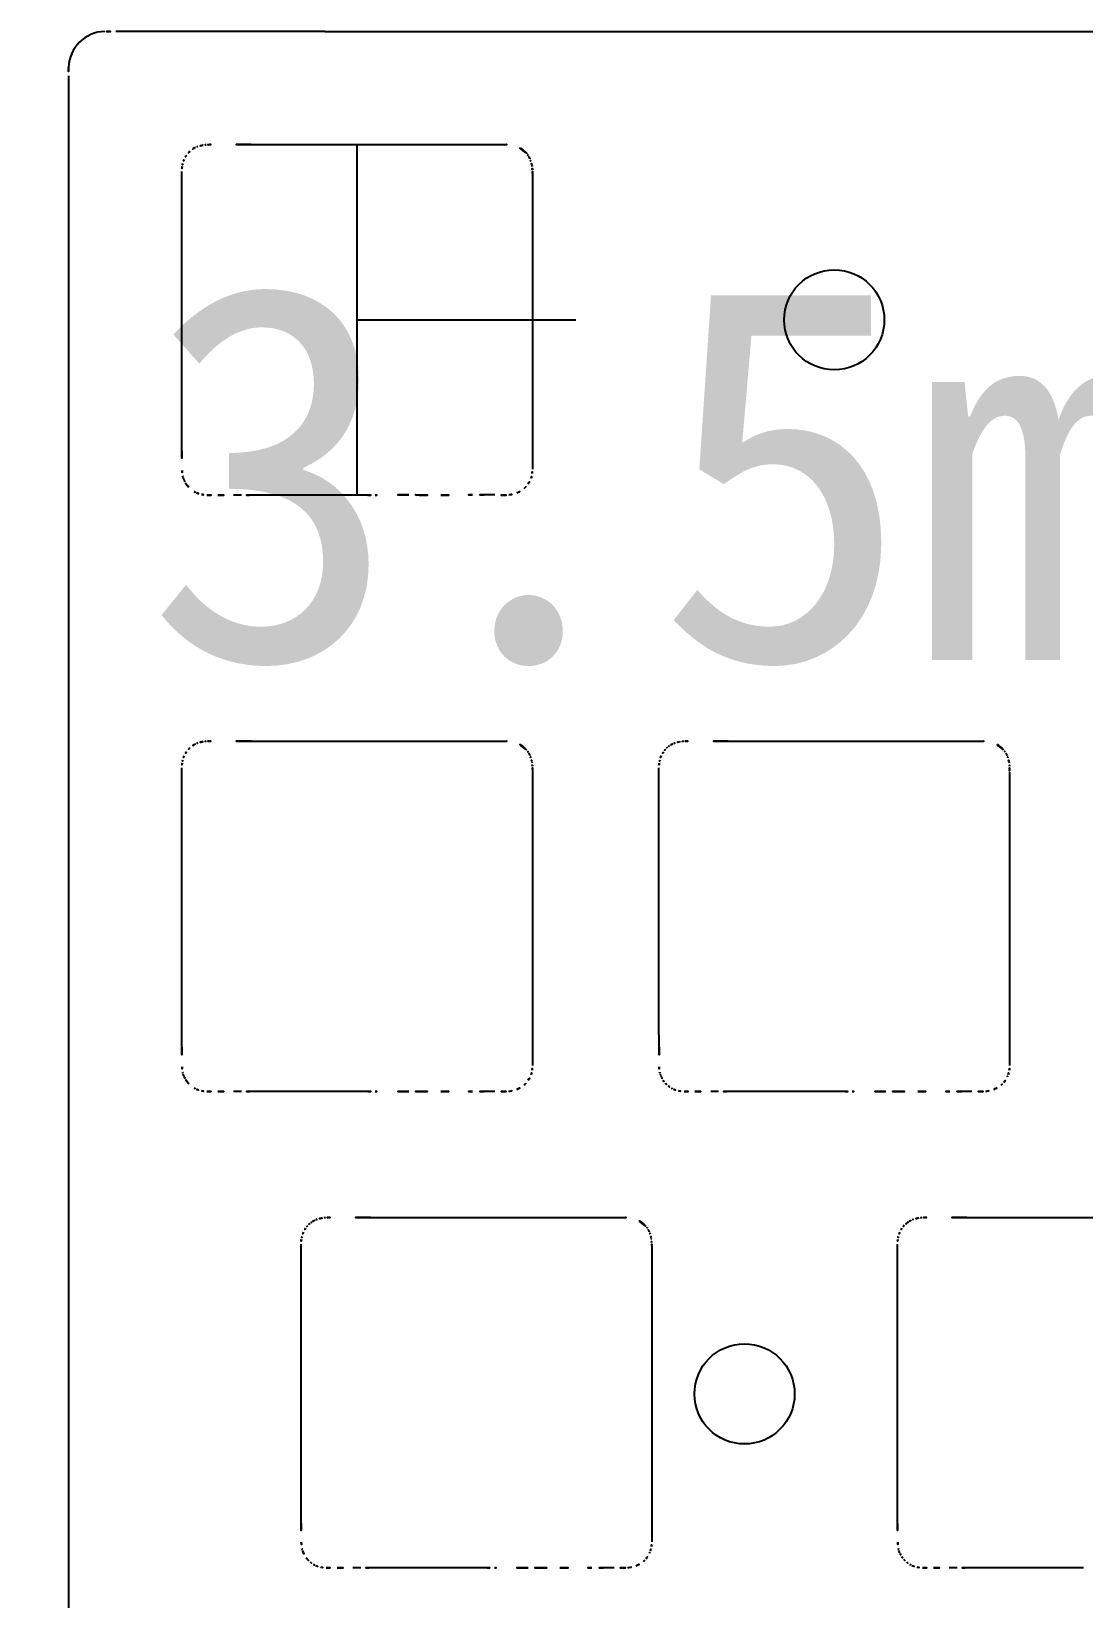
# Model space of a CAD drawing. Header units: millimetres. Extents: x 1963163760 to 1963164260, y 1135949646 to 1135950337.
# Drawn here: x 1963163826 to 1963163868.1, y 1135949903.2 to 1135949965.8 of the extents above; entities that cross this region are included whole.
import ezdxf

# ---------------------------------------------------------------- set-up
doc = ezdxf.new("R2010")
doc.units = ezdxf.units.MM
doc.layers.add('辅助线', color=80, linetype='Continuous')
doc.styles.get("Standard").update_dxf_attribs({"font": 'arial.ttf'})

msp = doc.modelspace()

# ---------------------------------------------------------------- linework, layer by layer
for p, q in [((1963163837.761449, 1135949965.783134), (1963163829.412175, 1135949965.782547)), ((1963163827.52567, 1135949963.738601), (1963163827.525426, 1135949963.33023)), ((1963163827.525822, 1135949963.874725), (1963163827.52567, 1135949963.738601)), ((1963163827.525731, 1135949964.010849), (1963163827.525822, 1135949963.874725)), ((1963163827.525426, 1135949963.33023), (1963163827.525426, 1135949962.92186)), ((1963163827.525426, 1135949962.92186), (1963163827.525792, 1135949957.885208)), ((1963163834.814976, 1135949961.258621), (1963163845.006505, 1135949961.258865)), ((1963163832.050694, 1135949953.430618), (1963163832.045567, 1135949960.187408)), ((1963163846.050755, 1135949960.105026), (1963163846.050694, 1135949960.019836)), ((1963163846.050694, 1135949960.019836), (1963163846.050755, 1135949959.339691)), ((1963163846.050755, 1135949959.339691), (1963163846.050389, 1135949957.206154)), ((1963163827.525792, 1135949957.885208), (1963163827.525853, 1135949952.848572)), ((1963163846.050389, 1135949957.206154), (1963163846.05045, 1135949956.139389)), ((1963163846.05045, 1135949956.139389), (1963163846.050755, 1135949955.072616)), ((1963163846.050755, 1135949955.072616), (1963163846.052403, 1135949948.294174)), ((1963163832.051121, 1135949952.660621), (1963163832.050694, 1135949953.430618)), ((1963163827.525853, 1135949952.848572), (1963163827.525792, 1135949899.759712)), ((1963163832.051427, 1135949951.89061), (1963163832.051121, 1135949952.660621)), ((1963163832.05161, 1135949950.350494), (1963163832.051427, 1135949951.89061)), ((1963163832.051701, 1135949949.689564), (1963163832.05161, 1135949950.350494)), ((1963163832.051945, 1135949949.359146), (1963163832.051701, 1135949949.689564)), ((1963163832.052403, 1135949949.028793), (1963163832.051945, 1135949949.359146)), ((1963163834.432713, 1135949947.257587), (1963163834.117619, 1135949947.256225)), ((1963163834.922459, 1135949947.25848), (1963163834.747899, 1135949947.258453)), ((1963163835.096959, 1135949947.258346), (1963163834.922459, 1135949947.25848)), ((1963163835.446049, 1135949947.258125), (1963163835.096959, 1135949947.258346)), ((1963163835.79514, 1135949947.258034), (1963163835.446049, 1135949947.258125)), ((1963163836.493321, 1135949947.257919), (1963163835.79514, 1135949947.258034)), ((1963163837.987828, 1135949947.257721), (1963163836.493321, 1135949947.257919)), ((1963163838.735081, 1135949947.25756), (1963163837.987828, 1135949947.257721)), ((1963163839.482335, 1135949947.257156), (1963163838.735081, 1135949947.25756)), ((1963163844.337163, 1135949947.261081), (1963163844.125035, 1135949947.261917)), ((1963163844.549229, 1135949947.26004), (1963163844.337163, 1135949947.261081)), ((1963163834.814976, 1135949937.427002), (1963163845.006505, 1135949937.427246)), ((1963163853.864964, 1135949937.427002), (1963163864.056554, 1135949937.427246)), ((1963163832.050694, 1135949929.599014), (1963163832.045567, 1135949936.355804)), ((1963163846.050755, 1135949936.273437), (1963163846.050694, 1135949936.188232)), ((1963163846.050694, 1135949936.188232), (1963163846.050755, 1135949935.508087)), ((1963163851.100682, 1135949929.599014), (1963163851.095555, 1135949936.355804)), ((1963163865.100743, 1135949936.188232), (1963163865.100804, 1135949935.848171)), ((1963163846.050755, 1135949935.508087), (1963163846.050389, 1135949933.374555)), ((1963163865.100743, 1135949935.508087), (1963163865.100407, 1135949933.374555)), ((1963163865.100804, 1135949935.848171), (1963163865.100743, 1135949935.508087)), ((1963163846.050389, 1135949933.374555), (1963163846.05045, 1135949932.307785)), ((1963163865.100407, 1135949933.374555), (1963163865.100438, 1135949932.307785)), ((1963163846.05045, 1135949932.307785), (1963163846.050755, 1135949931.241012)), ((1963163865.100438, 1135949932.307785), (1963163865.100743, 1135949931.241012)), ((1963163846.050755, 1135949931.241012), (1963163846.052403, 1135949924.46257)), ((1963163865.100743, 1135949931.241012), (1963163865.102452, 1135949924.46257)), ((1963163832.051121, 1135949928.829017), (1963163832.050694, 1135949929.599014)), ((1963163851.101109, 1135949928.829017), (1963163851.100682, 1135949929.599014)), ((1963163832.051427, 1135949928.059005), (1963163832.051121, 1135949928.829017)), ((1963163851.101414, 1135949928.059005), (1963163851.101109, 1135949928.829017)), ((1963163832.05161, 1135949926.518905), (1963163832.051427, 1135949928.059005)), ((1963163851.101598, 1135949926.518905), (1963163851.101414, 1135949928.059005)), ((1963163832.051701, 1135949925.857963), (1963163832.05161, 1135949926.518905)), ((1963163851.10172, 1135949925.857963), (1963163851.101598, 1135949926.518905)), ((1963163832.051945, 1135949925.527548), (1963163832.051701, 1135949925.857963)), ((1963163832.052403, 1135949925.197204), (1963163832.051945, 1135949925.527548)), ((1963163851.101964, 1135949925.527548), (1963163851.10172, 1135949925.857963)), ((1963163851.102452, 1135949925.197204), (1963163851.101964, 1135949925.527548)), ((1963163834.432713, 1135949923.425983), (1963163834.117589, 1135949923.424629)), ((1963163834.922459, 1135949923.426874), (1963163834.747899, 1135949923.426849)), ((1963163835.096959, 1135949923.426727), (1963163834.922459, 1135949923.426874)), ((1963163835.79514, 1135949923.42643), (1963163835.096959, 1135949923.426727)), ((1963163836.493321, 1135949923.426315), (1963163835.79514, 1135949923.42643)), ((1963163837.987828, 1135949923.426109), (1963163836.493321, 1135949923.426315)), ((1963163838.735081, 1135949923.425941), (1963163837.987828, 1135949923.426109)), ((1963163839.482335, 1135949923.425537), (1963163838.735081, 1135949923.425941)), ((1963163844.337163, 1135949923.429476), (1963163844.125035, 1135949923.430309)), ((1963163844.549229, 1135949923.428421), (1963163844.337163, 1135949923.429476)), ((1963163853.482701, 1135949923.425983), (1963163853.167577, 1135949923.424629)), ((1963163853.972417, 1135949923.426874), (1963163853.797887, 1135949923.426849)), ((1963163854.147008, 1135949923.426727), (1963163853.972417, 1135949923.426874)), ((1963163854.845128, 1135949923.42643), (1963163854.147008, 1135949923.426727)), ((1963163855.543248, 1135949923.426315), (1963163854.845128, 1135949923.42643)), ((1963163857.037816, 1135949923.426109), (1963163855.543248, 1135949923.426315)), ((1963163857.785069, 1135949923.425941), (1963163857.037816, 1135949923.426109)), ((1963163858.532384, 1135949923.425537), (1963163857.785069, 1135949923.425941)), ((1963163863.38712, 1135949923.429476), (1963163863.175023, 1135949923.430309)), ((1963163863.599217, 1135949923.428421), (1963163863.38712, 1135949923.429476)), ((1963163839.577428, 1135949918.396103), (1963163849.769017, 1135949918.396347)), ((1963163863.389928, 1135949918.396103), (1963163873.581517, 1135949918.396347)), ((1963163836.813145, 1135949910.568115), (1963163836.808018, 1135949917.324905)), ((1963163860.625645, 1135949910.568115), (1963163860.620518, 1135949917.324905)), ((1963163850.813267, 1135949917.242523), (1963163850.813206, 1135949917.157333)), ((1963163850.813206, 1135949917.157333), (1963163850.813329, 1135949916.817287)), ((1963163850.813329, 1135949916.817287), (1963163850.813267, 1135949916.477218)), ((1963163850.813267, 1135949916.477218), (1963163850.812871, 1135949914.343654)), ((1963163850.812871, 1135949914.343654), (1963163850.812962, 1135949913.276884)), ((1963163850.812962, 1135949913.276884), (1963163850.813267, 1135949912.210113)), ((1963163850.813267, 1135949912.210113), (1963163850.814976, 1135949905.431672)), ((1963163836.813634, 1135949909.798117), (1963163836.813145, 1135949910.568115)), ((1963163860.626134, 1135949909.798117), (1963163860.625645, 1135949910.568115)), ((1963163836.813939, 1135949909.028105), (1963163836.813634, 1135949909.798117)), ((1963163860.626439, 1135949909.028105), (1963163860.626134, 1135949909.798117)), ((1963163836.814122, 1135949907.487991), (1963163836.813939, 1135949909.028105)), ((1963163860.626622, 1135949907.487991), (1963163860.626439, 1135949909.028105)), ((1963163836.814214, 1135949906.827064), (1963163836.814122, 1135949907.487991)), ((1963163860.626714, 1135949906.827064), (1963163860.626622, 1135949907.487991)), ((1963163836.814458, 1135949906.496655), (1963163836.814214, 1135949906.827064)), ((1963163860.626958, 1135949906.496655), (1963163860.626714, 1135949906.827064)), ((1963163836.814915, 1135949906.166321), (1963163836.814458, 1135949906.496655)), ((1963163860.627415, 1135949906.166321), (1963163860.626958, 1135949906.496655)), ((1963163839.195164, 1135949904.395071), (1963163838.88007, 1135949904.393722)), ((1963163839.684911, 1135949904.39596), (1963163839.51035, 1135949904.395935)), ((1963163839.85941, 1135949904.395813), (1963163839.684911, 1135949904.39596)), ((1963163840.557591, 1135949904.395529), (1963163839.85941, 1135949904.395813)), ((1963163841.255772, 1135949904.395416), (1963163840.557591, 1135949904.395529)), ((1963163842.750279, 1135949904.395216), (1963163841.255772, 1135949904.395416)), ((1963163843.497533, 1135949904.395045), (1963163842.750279, 1135949904.395216)), ((1963163844.244847, 1135949904.394638), (1963163843.497533, 1135949904.395045)), ((1963163849.099614, 1135949904.398592), (1963163848.887486, 1135949904.399429)), ((1963163849.311681, 1135949904.397537), (1963163849.099614, 1135949904.398592)), ((1963163863.007664, 1135949904.395071), (1963163862.69257, 1135949904.393722)), ((1963163863.497411, 1135949904.39596), (1963163863.32285, 1135949904.395935)), ((1963163863.67191, 1135949904.395813), (1963163863.497411, 1135949904.39596)), ((1963163864.370091, 1135949904.395529), (1963163863.67191, 1135949904.395813)), ((1963163865.068272, 1135949904.395416), (1963163864.370091, 1135949904.395529)), ((1963163866.562779, 1135949904.395216), (1963163865.068272, 1135949904.395416)), ((1963163867.310033, 1135949904.395045), (1963163866.562779, 1135949904.395216)), ((1963163868.057347, 1135949904.394638), (1963163867.310033, 1135949904.395045))]:
    msp.add_line(p, q)
at = {"linetype": 'ByBlock'}
msp.add_line((1963163837.761449, 1135949965.783134), (1963164174.191808, 1135949965.783077), dxfattribs=at)
for centre in [(1963163858.099156, 1135949954.257538), (1963163854.516643, 1135949911.345015)]:
    msp.add_circle(centre, 2)
for centre, radius, start, end in [((1963163829.021252, 1135949964.287631), 1.49538, 91.98261223, 178.01602113), ((1963163829.06169, 1135949961.049824), 4.733189, 89.76665276, 91.11583648), ((1963163829.38707, 1135950074.699798), 108.917254, 269.83897123, 270.01320959), ((1963163888.169588, 1135949964.133377), 60.643981, 179.85854663, 180.11575814), ((1963163830.122848, 1135949964.266213), 2.597111, 178.38517038, 179.62753347), ((1963163833.014745, 1135949960.259526), 0.978942, 115.15239696, 118.10185916), ((1963163833.09704, 1135949960.083708), 1.173066, 110.1836775, 115.14089618), ((1963163833.090896, 1135949960.055845), 1.197198, 101.85817834, 109.44756905), ((1963163833.093694, 1135949960.038045), 1.215193, 99.22135, 101.81485401), ((1963163833.162803, 1135949959.418811), 1.837761, 94.2660199, 98.25432552), ((1963163833.179268, 1135949959.201853), 2.055342, 91.33499915, 94.27384105), ((1963163833.164662, 1135949955.88022), 5.37652, 89.881783, 90.35465298), ((1963163833.131443, 1135949986.993149), 25.736458, 270.0986553, 270.29595342), ((1963163834.271375, 1135949734.862123), 226.397151, 89.8624262, 90.25484883), ((1963163845.076509, 1135949963.059707), 1.802202, 267.77386402, 268.92892294), ((1963163845.022812, 1135949960.193219), 1.064789, 42.40196248, 88.92326648), ((1963163833.439032, 1135949960.192084), 1.388782, 167.17917935, 172.31666239), ((1963163833.219309, 1135949960.204136), 1.172447, 156.61574913, 165.37046074), ((1963163832.996428, 1135949960.30109), 0.929393, 145.5984631, 156.64844116), ((1963163833.11859, 1135949960.202434), 1.085998, 133.25418935, 144.9452172), ((1963163832.964794, 1135949960.366196), 0.86134, 118.51316866, 133.26768984), ((1963163845.511736, 1135949960.64059), 0.402077, 38.32148438, 42.30815773), ((1963163844.730515, 1135949960.061643), 1.374301, 33.18248782, 37.06212958), ((1963163845.165801, 1135949960.346734), 0.853964, 26.91230718, 33.15788287), ((1963163845.084192, 1135949960.310838), 0.942995, 23.55979478, 26.61276331), ((1963163844.786195, 1135949960.182639), 1.267396, 18.8992494, 23.48755071), ((1963163844.798385, 1135949960.205619), 1.248546, 10.75517902, 18.08271951), ((1963163834.235701, 1135949960.086026), 2.192479, 172.35343675, 177.34965159), ((1963163844.663699, 1135949960.180117), 1.385625, 8.45185877, 10.75187025), ((1963163844.022404, 1135949960.127734), 2.028099, 3.52489328, 7.25272895), ((1963163843.549371, 1135949960.101049), 2.501878, 1.06643181, 3.46882178), ((1963163838.680001, 1135949960.136883), 7.370823, 359.7523639, 0.08341029), ((1963163879.363513, 1135949949.120183), 47.311198, 180.11067646, 181.06715569), ((1963163833.43536, 1135949948.264694), 1.375079, 181.06868615, 189.86210531), ((1963163832.784809, 1135949948.158397), 0.715966, 190.39813747, 196.56151908), ((1963163845.099108, 1135949948.238872), 0.944705, 341.13690409, 352.26676086), ((1963163843.880987, 1135949948.406667), 2.174328, 352.20462484, 357.03436039), ((1963163832.598505, 1135949948.109728), 0.523557, 197.26798886, 201.85730752), ((1963163833.354119, 1135949948.411231), 1.337102, 201.79372084, 203.59037612), ((1963163833.603779, 1135949948.527837), 1.612578, 203.83727595, 205.65573966), ((1963163833.332835, 1135949948.408226), 1.316594, 206.0686862, 210.61057524), ((1963163833.040917, 1135949948.234301), 0.976793, 210.54939562, 239.63585651), ((1963163833.017418, 1135949948.20915), 0.943244, 240.09521315, 246.19850324), ((1963163845.096968, 1135949948.243636), 0.958796, 290.17511567, 310.35498897), ((1963163845.123455, 1135949948.186863), 0.898534, 311.41211566, 327.61852573), ((1963163844.933346, 1135949948.308102), 1.124011, 327.5893262, 340.5292774), ((1963163833.058549, 1135949948.303011), 1.045721, 246.21201408, 257.61845032), ((1963163833.063151, 1135949948.379688), 1.121665, 258.22865751, 269.38860447), ((1963163833.677299, 1135950008.958935), 61.704024, 269.41863163, 269.82358959), ((1963163833.605115, 1135950068.929068), 121.673922, 269.94452519, 270.24133861), ((1963163834.934284, 1135949822.056198), 125.202394, 90.08529544, 90.22953597), ((1963163839.527013, 1135950002.382411), 55.125272, 269.95356837, 270.25198018), ((1963163839.087915, 1135950025.241583), 77.98689, 270.50071386, 270.62996111), ((1963163840.711792, 1135949877.11026), 70.153333, 89.67295513, 90.62598558), ((1963163839.989253, 1135949819.036049), 128.231319, 89.30865885, 89.49823421), ((1963163842.437707, 1135950022.183795), 74.931181, 269.31085834, 269.95986581), ((1963163842.431, 1135950013.360867), 66.108251, 269.96033026, 270.69587672), ((1963163844.320673, 1135949857.827513), 89.436582, 90.42433621, 90.69624569), ((1963163843.928514, 1135949884.645687), 62.616538, 89.82017447, 90.24725361), ((1963163844.294265, 1135949897.017719), 50.242968, 89.2619913, 89.7092376), ((1963163844.957274, 1135949948.492264), 1.235846, 269.26454593, 276.68358343), ((1963163844.924037, 1135949948.713621), 1.459586, 276.96812506, 290.18404045), ((1963163833.099747, 1135949936.245203), 1.180478, 110.19144798, 115.11722209), ((1963163833.08987, 1135949936.227483), 1.193799, 101.84214102, 109.45297402), ((1963163833.088825, 1135949936.234434), 1.186782, 99.20586317, 101.86159687), ((1963163833.162803, 1135949935.587207), 1.837761, 94.2660199, 98.25432552), ((1963163833.179268, 1135949935.370249), 2.055342, 91.33499915, 94.27384105), ((1963163833.164662, 1135949932.048616), 5.37652, 89.881783, 90.35465298), ((1963163833.156764, 1135949955.808312), 18.383197, 270.05919043, 270.3354052), ((1963163834.269147, 1135949711.030511), 226.397148, 89.86186613, 90.25428876), ((1963163845.076685, 1135949939.237178), 1.811292, 267.77945486, 268.93161458), ((1963163845.022852, 1135949936.361661), 1.064729, 42.40156642, 88.9204246), ((1963163852.149796, 1135949936.245203), 1.180478, 110.19144798, 115.11722209), ((1963163852.139919, 1135949936.227483), 1.193799, 101.84214102, 109.45297402), ((1963163852.138874, 1135949936.234434), 1.186782, 99.20586317, 101.86159687), ((1963163852.212727, 1135949935.588949), 1.836018, 94.26806084, 98.2582588), ((1963163852.228781, 1135949935.379395), 2.046187, 91.32595366, 94.27964952), ((1963163852.214665, 1135949932.063396), 5.36174, 89.88161908, 90.35514483), ((1963163852.201866, 1135949957.249672), 19.824562, 270.06901225, 270.32532369), ((1963163853.319157, 1135949711.048334), 226.379326, 89.86185247, 90.25428876), ((1963163864.351739, 1135949944.905265), 7.483843, 267.73949522, 268.15353485), ((1963163864.075744, 1135949936.366614), 1.059267, 42.30857308, 88.11430898), ((1963163833.22852, 1135949936.369524), 1.182119, 156.66018274, 165.34210866), ((1963163832.99596, 1135949936.469503), 0.928979, 145.58454623, 156.63933634), ((1963163833.121425, 1135949936.368661), 1.089547, 133.28549994, 144.93879356), ((1963163832.96488, 1135949936.534387), 0.861575, 118.51118227, 133.26362132), ((1963163833.014745, 1135949936.427937), 0.978942, 115.15239696, 118.10185916), ((1963163845.511736, 1135949936.808986), 0.402077, 38.32148438, 42.30815773), ((1963163844.727256, 1135949936.227784), 1.378261, 33.18665174, 37.05526383), ((1963163845.166973, 1135949936.515786), 0.852622, 26.90867214, 33.16386558), ((1963163845.084192, 1135949936.479234), 0.942995, 23.55979478, 26.61276331), ((1963163844.786195, 1135949936.351035), 1.267396, 18.8992494, 23.48755071), ((1963163844.798385, 1135949936.374015), 1.248546, 10.75517902, 18.08271951), ((1963163852.259847, 1135949936.376385), 1.162272, 156.60580662, 165.43583189), ((1963163852.046189, 1135949936.469343), 0.929268, 145.58482274, 156.6355247), ((1963163852.41522, 1135949936.198759), 1.386713, 139.71025599, 144.9794539), ((1963163851.926157, 1135949936.613325), 0.745583, 129.89920558, 139.70801715), ((1963163852.292332, 1135949936.138601), 1.344865, 124.87519148, 128.89426237), ((1963163852.013416, 1135949936.537825), 0.85786, 118.53562061, 124.8384714), ((1963163852.051918, 1135949936.452407), 0.95132, 115.07685807, 118.11525518), ((1963163864.389927, 1135949936.653246), 0.633981, 32.57614392, 42.26433188), ((1963163863.996086, 1135949936.402044), 1.101114, 26.98350432, 32.55690492), ((1963163864.047786, 1135949936.440037), 1.037856, 23.63698297, 26.4094215), ((1963163863.904601, 1135949936.377564), 1.194076, 18.75829989, 23.62849855), ((1963163863.81828, 1135949936.366278), 1.279555, 10.84409922, 17.99382038), ((1963163834.235353, 1135949936.25443), 2.19213, 172.35283013, 177.34943325), ((1963163833.439367, 1135949936.360443), 1.389117, 167.18073363, 172.3175994), ((1963163844.79594, 1135949936.370934), 1.251525, 8.32565231, 10.87283531), ((1963163844.022871, 1135949936.296144), 2.027632, 3.52530399, 7.25356936), ((1963163843.550099, 1135949936.269467), 2.501151, 1.06658205, 3.46931513), ((1963163838.680001, 1135949936.305295), 7.370823, 359.7523639, 0.08341029), ((1963163853.318029, 1135949936.251485), 2.224921, 172.38967036, 177.31259197), ((1963163852.431262, 1135949936.370303), 1.33023, 167.03907222, 172.40398994), ((1963163863.845928, 1135949936.370934), 1.251525, 8.32565231, 10.87283531), ((1963163863.072239, 1135949936.297026), 2.028135, 3.49945093, 7.22663403), ((1963163862.731328, 1135949936.273287), 2.369861, 1.03331335, 3.56923799), ((1963163879.964073, 1135949936.230837), 14.863391, 179.83576106, 180.16423894), ((1963163857.730649, 1135949936.305296), 7.370163, 359.75235024, 0.08339663), ((1963163878.510604, 1135949925.28155), 46.458277, 180.10402384, 181.0781408), ((1963163897.560653, 1135949925.28155), 46.458277, 180.10402384, 181.0781408), ((1963163833.434714, 1135949924.432835), 1.374398, 181.06062512, 189.8562123), ((1963163832.784809, 1135949924.326793), 0.715966, 190.39813747, 196.56151908), ((1963163845.098832, 1135949924.407311), 0.944986, 341.13895168, 352.26607118), ((1963163843.881052, 1135949924.575048), 2.174263, 352.20465191, 357.03467486), ((1963163852.484763, 1135949924.432835), 1.374398, 181.06062512, 189.8562123), ((1963163851.834858, 1135949924.326793), 0.715966, 190.39813747, 196.56151908), ((1963163864.135902, 1135949924.410045), 0.958153, 341.23512535, 352.20869152), ((1963163862.89626, 1135949924.579081), 2.209266, 352.22367735, 356.97697635), ((1963163832.597768, 1135949924.277863), 0.522776, 197.26455402, 201.86073964), ((1963163833.354119, 1135949924.579627), 1.337102, 201.79372084, 203.59037612), ((1963163833.596932, 1135949924.693306), 1.605133, 203.84045635, 205.66686566), ((1963163833.367179, 1135949924.595514), 1.35574, 206.14749003, 210.723431), ((1963163833.040326, 1135949924.402016), 0.975907, 210.76146326, 239.64556067), ((1963163833.016511, 1135949924.375465), 0.940988, 240.0799079, 246.19826467), ((1963163845.097396, 1135949924.411529), 0.958136, 290.16231036, 310.35488228), ((1963163845.121714, 1135949924.356753), 0.900807, 311.43223727, 327.59727303), ((1963163844.933305, 1135949924.476528), 1.124065, 327.58890921, 340.5277998), ((1963163851.765609, 1135949924.315552), 0.646448, 197.3560994, 203.34056345), ((1963163852.605024, 1135949924.67858), 1.561, 203.36798737, 205.84577659), ((1963163852.53453, 1135949924.651887), 1.485936, 206.10445006, 211.59377773), ((1963163851.880903, 1135949924.249829), 0.718552, 211.59093815, 222.95645078), ((1963163852.427078, 1135949924.768038), 1.471428, 223.23198188, 229.36904961), ((1963163852.041065, 1135949924.318279), 0.878732, 229.37404878, 239.66089714), ((1963163852.066542, 1135949924.375464), 0.94098, 240.08088726, 246.19923695), ((1963163864.148411, 1135949924.409846), 0.956151, 290.13850641, 310.37042667), ((1963163864.198799, 1135949924.32787), 0.861183, 311.34908822, 321.24725686), ((1963163863.947456, 1135949924.504643), 1.168009, 322.20253308, 334.80055516), ((1963163864.085505, 1135949924.440047), 1.015595, 334.78201491, 340.54709948), ((1963163833.059798, 1135949924.475308), 1.049809, 246.23583734, 257.59761196), ((1963163833.063145, 1135949924.548468), 1.122049, 258.23309408, 269.389151), ((1963163833.657813, 1135949982.895055), 59.471666, 269.41555793, 269.83573373), ((1963163833.617677, 1135950040.392405), 116.968844, 269.93613771, 270.24487667), ((1963163834.934284, 1135949798.224594), 125.202394, 90.08529544, 90.22953597), ((1963163839.527383, 1135949976.764135), 53.338617, 269.95161494, 270.26002618), ((1963163839.087915, 1135950001.409979), 77.98689, 270.50071386, 270.62996111), ((1963163840.710874, 1135949853.278649), 70.153331, 89.67221741, 90.62523431), ((1963163839.989253, 1135949795.20443), 128.231319, 89.30865885, 89.49823421), ((1963163842.432606, 1135949997.866442), 74.445422, 269.31028448, 269.96355411), ((1963163842.429456, 1135949989.705393), 66.284372, 269.96179192, 270.6954123), ((1963163844.321027, 1135949833.313095), 90.119365, 90.42134447, 90.69114992), ((1963163843.930562, 1135949859.979187), 63.45142, 89.82439555, 90.24584661), ((1963163844.298744, 1135949873.18269), 50.246355, 89.26673194, 89.71437397), ((1963163844.957509, 1135949924.661369), 1.236538, 269.27103531, 276.66886742), ((1963163844.92207, 1135949924.889147), 1.466918, 277.01051471, 290.1606204), ((1963163852.108342, 1135949924.470457), 1.044763, 246.20417335, 257.61783688), ((1963163852.113187, 1135949924.54909), 1.122671, 258.23687704, 269.38983398), ((1963163852.711268, 1135949983.330659), 59.907282, 269.41654156, 269.83358902), ((1963163852.666933, 1135950040.403728), 116.980171, 269.93649288, 270.24520452), ((1963163853.984272, 1135949798.224594), 125.202394, 90.08529544, 90.22953597), ((1963163858.577411, 1135949976.747126), 53.321608, 269.95161494, 270.2600535), ((1963163857.906584, 1135950024.910507), 101.488545, 270.51535842, 270.61472876), ((1963163859.7604, 1135949853.295153), 70.136821, 89.6718076, 90.62493365), ((1963163859.096865, 1135949800.511714), 122.923726, 89.30566695, 89.50345263), ((1963163861.482729, 1135949997.887468), 74.466448, 269.3103801, 269.96344482), ((1963163861.479431, 1135949989.717313), 66.296292, 269.96179192, 270.69535767), ((1963163863.343607, 1135949835.989874), 87.442449, 90.41629006, 90.69431939), ((1963163862.981586, 1135949859.979183), 63.451421, 89.82532449, 90.24678916), ((1963163863.346571, 1135949872.62251), 50.806539, 89.27214188, 89.71508431), ((1963163864.007686, 1135949924.661753), 1.236904, 269.27236043, 276.66089014), ((1963163863.970902, 1135949924.892859), 1.470748, 277.03990007, 290.15250448), ((1963163837.758131, 1135949917.438989), 0.928488, 145.5914839, 156.65158014), ((1963163838.13435, 1135949917.163432), 1.394674, 139.7461561, 144.98569177), ((1963163837.625399, 1135949917.595432), 0.7271, 129.75286924, 139.81130233), ((1963163838.012065, 1135949917.097754), 1.357146, 124.8848169, 128.8670422), ((1963163837.725124, 1135949917.508289), 0.856274, 118.53120088, 124.84585305), ((1963163837.776121, 1135949917.399304), 0.976408, 115.14857767, 118.10568487), ((1963163837.859938, 1135949917.22035), 1.174018, 110.18667222, 115.13988773), ((1963163837.853608, 1135949917.192172), 1.198384, 101.85606982, 109.43771841), ((1963163837.852558, 1135949917.193283), 1.19708, 99.18518856, 101.81781172), ((1963163837.924582, 1135949916.567085), 1.826974, 94.2682117, 98.28017979), ((1963163837.94078, 1135949916.35374), 2.040933, 91.31634793, 94.27592387), ((1963163837.931283, 1135949911.960154), 6.434089, 89.93835071, 90.33294629), ((1963163837.902827, 1135949940.327794), 21.933583, 270.09242615, 270.32408054), ((1963163839.025879, 1135949693.311076), 225.085702, 89.85959848, 90.25428876), ((1963163850.077195, 1135949926.24472), 7.854421, 267.75134787, 268.14630478), ((1963163849.787906, 1135949917.335061), 1.059933, 42.32390027, 88.09589819), ((1963163850.105137, 1135949917.623884), 0.630918, 32.59370031, 42.32904426), ((1963163849.729952, 1135949917.384218), 1.076119, 26.88097911, 32.58396922), ((1963163861.570972, 1135949917.43862), 0.928979, 145.58454623, 156.63933634), ((1963163861.856523, 1135949917.226406), 1.284561, 138.3645741, 144.97448173), ((1963163861.430126, 1135949917.605711), 0.713872, 126.47268618, 138.38012377), ((1963163862.299486, 1135949916.414009), 2.188969, 124.30362626, 126.22908965), ((1963163861.475827, 1135949917.62122), 0.727541, 118.5034559, 124.30076562), ((1963163861.575864, 1135949917.423662), 0.948912, 115.07299588, 118.11911142), ((1963163861.668262, 1135949917.231122), 1.162467, 110.17671928, 115.17640695), ((1963163861.666108, 1135949917.192172), 1.198384, 101.85606982, 109.43771841), ((1963163861.665058, 1135949917.193283), 1.19708, 99.18518856, 101.81781172), ((1963163861.737082, 1135949916.567085), 1.826974, 94.2682117, 98.28017979), ((1963163861.75328, 1135949916.35374), 2.040933, 91.31634793, 94.27592387), ((1963163861.743834, 1135949911.942417), 6.451826, 89.93843267, 90.33248184), ((1963163861.715412, 1135949940.297615), 21.903404, 270.09248079, 270.32431276), ((1963163862.838379, 1135949693.311076), 225.085702, 89.85959848, 90.25428876), ((1963163839.030309, 1135949917.219895), 2.22477, 172.37120285, 177.29460861), ((1963163838.144418, 1135949917.339972), 1.33078, 167.06898207, 172.43185458), ((1963163837.991334, 1135949917.338321), 1.182492, 156.6515371, 165.33089633), ((1963163849.845707, 1135949917.447884), 0.944096, 23.56156879, 26.61097334), ((1963163849.582327, 1135949917.334067), 1.231015, 18.79289769, 23.5171794), ((1963163849.545773, 1135949917.338737), 1.264219, 10.82155445, 18.05880899), ((1963163849.253154, 1135949917.288322), 1.561109, 8.58114632, 10.62258643), ((1963163848.725184, 1135949917.259581), 2.088065, 3.57844931, 7.19917857), ((1963163848.44465, 1135949917.245156), 2.368954, 0.96676351, 3.50315933), ((1963163862.842809, 1135949917.219895), 2.22477, 172.37120285, 177.29460861), ((1963163861.956918, 1135949917.339972), 1.33078, 167.06898207, 172.43185458), ((1963163861.803738, 1135949917.338569), 1.182336, 156.66098452, 165.34131673), ((1963163848.335321, 1135949917.263824), 2.478038, 359.50748265, 0.49251735), ((1963163921.013639, 1135949906.335297), 84.198893, 180.11497947, 180.62195556), ((1963163944.826528, 1135949906.335299), 84.199282, 180.11497947, 180.62195556), ((1963163838.409757, 1135949905.439075), 1.59015, 180.64000209, 189.8638391), ((1963163848.608935, 1135949905.547794), 2.209096, 352.23310887, 356.98682551), ((1963163862.222258, 1135949905.439075), 1.590151, 180.6400294, 189.8638391), ((1963163837.547226, 1135949905.295872), 0.715868, 190.39778924, 196.56199011), ((1963163837.361589, 1135949905.247053), 0.524052, 197.23144011, 201.81529267), ((1963163838.049735, 1135949905.522054), 1.265113, 201.79635644, 215.19846917), ((1963163837.511804, 1135949905.142755), 0.606905, 215.20985837, 222.94435913), ((1963163849.665139, 1135949905.470373), 1.161858, 322.17857237, 334.84069153), ((1963163849.748827, 1135949905.429206), 1.068609, 334.93090922, 340.41130826), ((1963163849.855218, 1135949905.378043), 0.951305, 341.16618866, 352.21910064), ((1963163861.359726, 1135949905.295872), 0.715868, 190.39778924, 196.56199011), ((1963163861.271574, 1135949905.277832), 0.626281, 197.2789592, 203.45842258), ((1963163862.113642, 1135949905.641002), 1.543324, 203.38197466, 205.88816469), ((1963163862.059025, 1135949905.620699), 1.485333, 206.10342982, 211.59497961), ((1963163861.405784, 1135949905.21882), 0.718371, 211.58945974, 222.95785222), ((1963163838.123343, 1135949905.719464), 1.447477, 223.16309607, 229.40200801), ((1963163837.7512, 1135949905.284512), 0.875049, 229.37073575, 239.70106578), ((1963163837.7746, 1135949905.335727), 0.931091, 240.04779788, 246.23122553), ((1963163837.820055, 1135949905.437275), 1.042347, 246.19433806, 257.63432357), ((1963163837.825651, 1135949905.517012), 1.121492, 258.22748401, 269.38916466), ((1963163838.429784, 1135949964.906786), 60.514338, 269.4166645, 269.82961383), ((1963163838.372887, 1135950024.587316), 120.194664, 269.94134233, 270.24177573), ((1963163839.695788, 1135949779.193681), 125.202392, 90.08485831, 90.22909884), ((1963163844.283019, 1135949961.062829), 56.668204, 269.96140943, 270.25172057), ((1963163843.707952, 1135949996.653793), 92.262301, 270.5117382, 270.62102656), ((1963163845.474996, 1135949833.820373), 70.580707, 89.67555064, 90.62267967), ((1963163844.75401, 1135949776.17355), 128.231295, 89.30969713, 89.49925882), ((1963163847.197894, 1135949979.070999), 74.680872, 269.31028448, 269.96147773), ((1963163847.194037, 1135949970.515019), 66.124891, 269.95982482, 270.69527571), ((1963163849.098289, 1135949813.595654), 90.806028, 90.42746455, 90.69524839), ((1963163848.690991, 1135949841.799574), 62.600163, 89.82016081, 90.24728093), ((1963163849.047947, 1135949853.088767), 51.309448, 89.26733295, 89.70549464), ((1963163849.719755, 1135949905.631204), 1.237284, 269.2724697, 276.6772158), ((1963163849.684578, 1135949905.858411), 1.467065, 277.0099776, 290.15740507), ((1963163849.860663, 1135949905.379095), 0.956428, 290.14978165, 310.37772399), ((1963163849.903666, 1135949905.304304), 0.871736, 311.40912529, 321.18718036), ((1963163861.935845, 1135949905.719464), 1.447478, 223.16304749, 229.40195912), ((1963163861.5637, 1135949905.284512), 0.875049, 229.37073575, 239.70106578), ((1963163861.5871, 1135949905.335727), 0.931091, 240.04779788, 246.23122553), ((1963163861.632555, 1135949905.437275), 1.042347, 246.19433806, 257.63432357), ((1963163861.638151, 1135949905.517012), 1.121492, 258.22748401, 269.38916466), ((1963163862.242284, 1135949964.906786), 60.514338, 269.4166645, 269.82961383), ((1963163862.185387, 1135950024.587316), 120.194664, 269.94134233, 270.24177573), ((1963163863.508288, 1135949779.193681), 125.202392, 90.08485831, 90.22909884)]:
    msp.add_arc(centre, radius, start, end)
at = {"layer": '辅助线'}
for p, q in [((1963163839.050583, 1135949947.25739), (1963163839.050583, 1135949961.258723)), ((1963163839.050583, 1135949954.258056), (1963163847.777744, 1135949954.258056))]:
    msp.add_line(p, q, dxfattribs=at)

# ---------------------------------------------------------------- texts
at = {"linetype": 'ByBlock', "insert": (1963163759.004525, 1135949955.670701), "char_height": 15, "attachment_point": 1}
msp.add_mtext_dynamic_manual_height_columns('{\\fSimSun|b0|i0|c134|p2;轴间垫 3.5mm}', width=117.4031949, gutter_width=12.5, heights=[0], dxfattribs=at)

doc.saveas('drawing.dxf')
